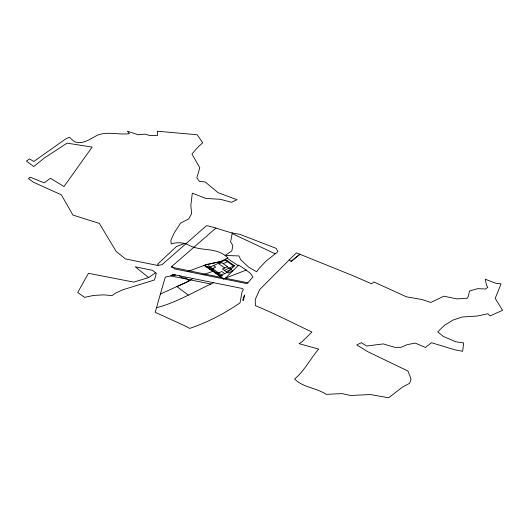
<?xml version="1.0" encoding="UTF-8"?>
<svg xmlns="http://www.w3.org/2000/svg" width="529" height="529" viewBox="0 0 529 529"><rect width="100%" height="100%" fill="white"/><g stroke="black" fill="none" stroke-linecap="round" stroke-linejoin="round"><path stroke-width="0.79" d="M232.291 232.892L230.591 241.819L232.872 245.568L231.814 250.951L225.123 255.474C213.848 246.957 199.162 251.751 187.511 244.372C182.155 242.48 176.732 242.057 171.231 243.995L170.794 240.523L174.325 232.753L180.521 223.172L188.714 218.927L191.65 213.676L190.837 205.49L192.298 193.171L205.755 198.421L220.414 199.307L231.418 202.283L237.052 199.724L218.06 192.662L205.153 181.916L199.493 181.46L196.821 177.757L199.817 167.799L191.941 154.018L198.772 146.235L202.779 142.784L197.172 134.763L157.331 131.205L157.53 135.424L150.011 135.603L145.032 134.121L138.254 134.769L127.377 131.205L129.46 133.645C119.118 135.074 108.326 131.318 98.123 134.902C90.704 138.406 82.947 145.171 74.258 141.653L69.444 137.242L65.543 139.041L33.783 161.471L29.564 158.938L26.45 161.054L33.77 166.556L44.125 158.178L67.097 143.134L92.132 147.102L64.016 186.539L50.394 178.26L44.224 182.842L30.259 177.235L28.421 178.524L33.406 182.234L61.324 194.798L72.916 215.065L99.353 223.417L116.182 251.473L125.426 258.899L157.192 265.366L161.953 264.751L206.535 225.652C217.803 227.82 228.237 233.024 239.703 234.274L276.211 248.372L277.904 251.672L266.047 261.128L259.336 268.17L256.651 271.82L248.809 267.277L240.907 259.99L238.863 255.924L225.123 255.474L227.973 257.868L219.932 261.683L204.492 265.287L223.588 278.882L246.19 270.068L250.574 273.553L252.928 276.885L247.532 283.207L246.13 283.465L174.696 268.937L171.826 266.391L171.112 267.059L221.73 277.56L223.324 278.975L225.493 278.247L238.619 265.022L246.19 270.068M160.373 294.058L155.215 312.302L186.968 326.803L189.613 328.41C207.685 322.353 224.356 313.552 240.014 302.892L241.951 292.339L243.261 289.363L242.5 288.536L172.044 274.293L173.995 275.225L175.291 274.954L165.346 277.024L160.373 294.058L188.946 281.071L192.821 278.538M289.257 259.858L259.699 289.601L255.262 299.487L255.368 305.63C274.617 313.565 293.132 323.146 311.925 332.02L301.861 341.946L299.05 343.678L318.696 349.107C310.252 358.814 304.552 370.71 294.607 379.042C303.097 387.585 316.402 387.764 326.267 394.369L342.018 393.596L350.687 395.5L370.32 394.535L388.603 397.795L402.265 387.274L409.591 383.3L411.086 379.075L407.925 371.027L367.946 351.765L356.751 344.994L361.347 342.66L366.518 346.026L383.287 343.923L394.885 347.368L401.141 347.308L407.277 344.617L415.311 343.096L425.435 347.487L431.459 342.706L454.986 349.848L462.663 351.289L463.695 342.898L455.734 341.794L443.481 336.497L437.754 331.928L444.4 325.335L452.963 320.091L462.26 317.003L477.376 316.018L487.85 313.743L490.013 315.932L502.55 310.338L495.21 298.356L501.075 283.795L495.997 283.319L485.305 279.252L486.409 285.071L487.738 287.373L485.529 289.032L477.687 288.642L469.428 291.029L468.509 295.956L467.193 298.237L456.871 298.911L443.891 296.187L430.844 302.443L421.659 299.454L406.424 296.815L373.864 281.964L371.656 283.782L352.585 275.53L296.491 252.895L289.231 259.845L291.102 261.438L299.923 254.277M171.826 266.391L215.951 228.065M291.082 261.425L299.897 254.27M148.636 277.553L155.619 272.779L156.306 273.314L154.508 279.953L122.94 289.747L115.11 293.337L112.095 295.599L103.803 294.871L93.759 295.413L84.653 297.338L77.697 292.504L88.449 273.301L133.811 282.116L148.636 277.553L135.265 266.808L152.398 270.299L155.619 272.779M213.518 282.777L210.906 284.04C192.992 292.378 175.826 302.747 156.531 307.699M221.73 262.609L218.92 263.925L224.62 267.978M211.494 269.168L215.733 267.185L213.498 265.591M223.231 263.673L227.483 261.683M211.527 270.074L213.405 269.195M216.083 273.321L217.961 272.442M217.571 273.493L221.81 271.509L224.752 273.605M224.342 270.352L229.024 268.157M233.56 266.014L229.308 268.005L230.948 269.175M226.24 271.701L230.922 269.512M184.284 243.532L176.382 246.554L157.602 264.196L158.217 265.234M219.932 261.683L207.051 264.341L187.597 271.575M203.03 274.763L212.962 271.317L204.082 265.432M170.708 275.907L210.906 284.04M225.493 278.247L247.823 282.797M232.138 233.56L275.225 253.808M227.179 258.245L238.076 265.571M225.242 260.089L233.937 266.279M220.996 262.08L227.43 266.662L222.444 268.997L228.138 273.057L232.826 270.861L227.126 266.808M188.278 295.063L176.964 286.625L188.946 281.071L186.373 278.161L181.95 277.679L179.496 275.807M244.497 295.116L243.525 300.565L242.652 300.201L244.497 295.116M234.479 265.756L227.9 272.131L220.514 275.589L209.259 267.575L226.015 259.732L234.479 265.756M208.843 265.948L206.971 266.828L220.646 276.561L222.517 275.688L208.843 265.948"/></g></svg>
